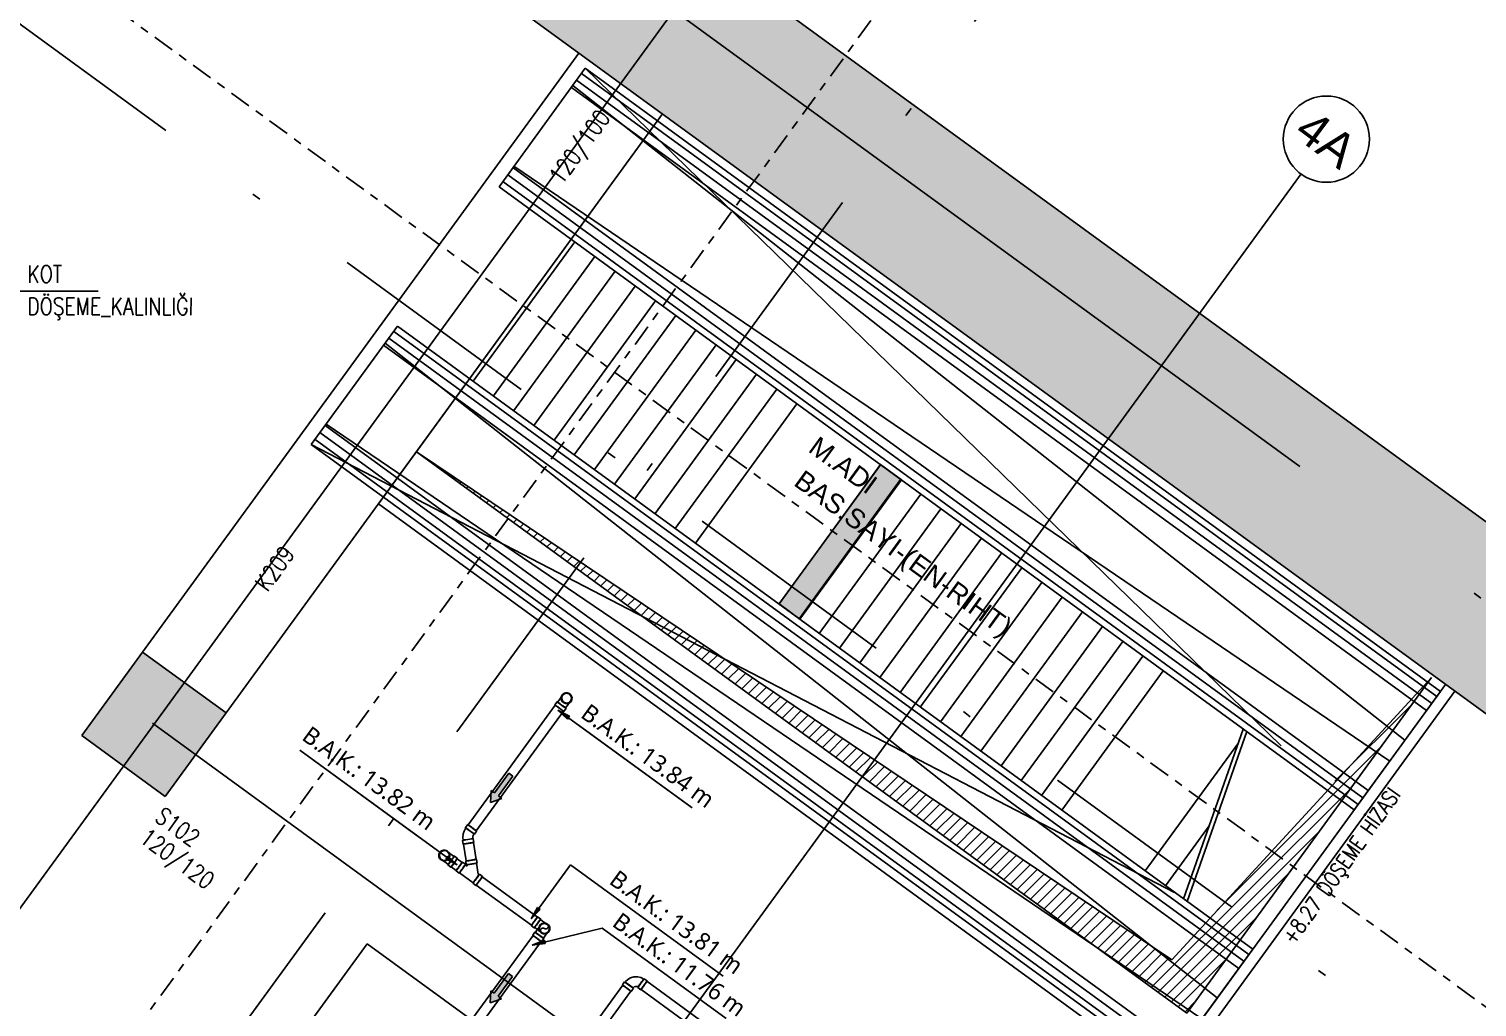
# Model space of a CAD drawing. Header units: millimetres. Extents: x 400382 to 401267, y 4543945 to 4544126.
# Drawn here: x 400719.53 to 400736.33, y 4544052.73 to 4544064.08 of the extents above; entities that cross this region are included whole.
import ezdxf
from ezdxf.enums import TextEntityAlignment as Align

# ---------------------------------------------------------------- set-up
doc = ezdxf.new("R2010")
doc.units = ezdxf.units.MM
for name, pattern in [('AKS', [3, 2.5, -0.25, 0, -0.25]), ('CENTER', [2, 1.25, -0.25, 0.25, -0.25]), ('CIZGI', [0.4, 0.25, -0.15]), ('DASHDOT2', [0.5, 0.25, -0.125, 0, -0.125]), ('HIDDEN', [0.375, 0.25, -0.125])]:
    doc.linetypes.add(name, pattern=pattern)
for name, color, linetype in [('aks prota', 2, 'AKS'), ('boşluk prota', 2, 'Continuous'), ('boşluk taraması prota', 252, 'Continuous'), ('caks prota', 4, 'Continuous'), ('kiriş boyutu prota', 6, 'Continuous'), ('kiriş prota', 6, 'Continuous'), ('kolon prota', 1, 'Continuous'), ('kolon tarama prota', 252, 'Continuous'), ('lkolon prota', 4, 'Continuous'), ('merdiven prota', 2, 'Continuous'), ('perde prota', 1, 'Continuous'), ('PRT-AL-TUNEL_EKSENI', 14, 'DASHDOT2'), ('skesit prota', 7, 'Continuous'), ('st-s_level (kot)', 6, 'Continuous'), ('st-s_levelmark (kot işareti)', 4, 'Continuous'), ('st_s_not çizgisi', 4, 'CIZGI'), ('st_s_ölçü', 4, 'Continuous'), ('taks prota', 7, 'Continuous'), ('tkolon prota', 6, 'Continuous')]:
    doc.layers.add(name, color=color, linetype=linetype)
doc.styles.add('OLCU', font='romanstw.shx')
doc.styles.add('PRT-MI-a_Arial', font='Arial.ttf', dxfattribs={"height": 30})
doc.styles.add('Segoe UI Light_1', font='', dxfattribs={"height": 200})
doc.styles.add('TAKS', font='Arial Unicode.ttf')
doc.styles.add('TKIRIS', font='romanstw.shx')
doc.styles.add('tkolon', font='romanstw.shx')
doc.styles.get('Segoe UI Light_1').set_extended_font_data('Segoe UI Light')

msp = doc.modelspace()

# ---------------------------------------------------------------- hatches: boundary and pattern name
at = {"layer": 'kolon tarama prota'}
h = msp.add_hatch(color=256, dxfattribs=at)
h.dxf.hatch_style = 1
h.paths.add_polyline_path([(400803.72632, 4544009.33707), (400715.93468, 4544073.28909), (400690.79298, 4544038.77523), (400692.00541, 4544037.89203), (400705.8401, 4544027.81608), (400705.82967, 4544017.50939), (400720.00495, 4544017.49169), (400733.14296, 4544007.9252), (400805.78903, 4544007.83448)])
h.paths.add_polyline_path([(400733.45489, 4544009.92483), (400720.72959, 4544019.1908), (400707.52936, 4544019.20728), (400707.54135, 4544028.80376), (400693.46935, 4544039.05249), (400716.49142, 4544070.65657), (400799.97638, 4544009.84175)], flags=16)
h.paths.add_polyline_path([(400750.0006, 4544017.95423), (400750.00216, 4544019.20424), (400747.90215, 4544019.20686), (400747.90058, 4544017.95685), (400746.43136, 4544017.95869), (400746.4411, 4544025.75874), (400750.64986, 4544025.75349), (400750.6483, 4544024.50348), (400752.74831, 4544024.50085), (400752.74935, 4544025.75086), (400762.30539, 4544025.73893), (400762.30436, 4544024.48873), (400764.03966, 4544024.48656), (400764.03148, 4544017.93671), (400761.73966, 4544017.93957), (400761.74122, 4544019.18958), (400759.64121, 4544019.1922), (400759.63964, 4544017.94219)], flags=0)
h.paths.add_polyline_path([(400750.30098, 4544018.25386), (400750.30254, 4544019.50387), (400747.60252, 4544019.50724), (400747.60096, 4544018.25723), (400746.73174, 4544018.25832), (400746.74073, 4544025.45836), (400750.34948, 4544025.45386), (400750.34792, 4544024.20385), (400753.04794, 4544024.20048), (400753.0495, 4544025.45049), (400762.00554, 4544025.4393), (400762.00398, 4544024.1891), (400763.73928, 4544024.18693), (400763.73185, 4544018.23709), (400762.04004, 4544018.2392), (400762.0416, 4544019.48921), (400759.34158, 4544019.49258), (400759.34002, 4544018.24257)], flags=0)
h.paths.add_polyline_path([(400728.48066, 4544057.22162), (400728.23818, 4544057.39825), (400729.41578, 4544059.01483), (400729.65826, 4544058.83819)], flags=0)
h = msp.add_hatch(color=256, dxfattribs=at)
h.dxf.hatch_style = 1
h.paths.add_polyline_path([(400729.65018, 4544058.84408), (400729.40769, 4544059.02072), (400728.23009, 4544057.40414), (400728.47258, 4544057.2275)])
h = msp.add_hatch(color=256, dxfattribs=at)
h.dxf.hatch_style = 1
h.paths.add_polyline_path([(400720.8443, 4544056.84577), (400721.81425, 4544056.13921), (400721.10769, 4544055.16927), (400720.13774, 4544055.87583)])
for points in [[(400725.66469, 4544056.17314), (400725.77431, 4544056.06886), (400725.79756, 4544056.10078)], [(400724.88257, 4544055.09945), (400724.88842, 4544055.23999), (400724.92724, 4544055.21172), (400725.09384, 4544055.44043), (400725.14234, 4544055.4051), (400724.97573, 4544055.17639), (400725.01456, 4544055.14811)], [(400724.49561, 4544054.37488), (400724.38599, 4544054.47916), (400724.36274, 4544054.44724)], [(400725.35443, 4544053.74927), (400725.45871, 4544053.85888), (400725.42679, 4544053.88214)], [(400725.36666, 4544053.446), (400725.51707, 4544053.46232), (400725.50772, 4544053.50069)], [(400724.87793, 4544052.77508), (400724.88378, 4544052.91563), (400724.9226, 4544052.88735), (400725.08921, 4544053.11606), (400725.1377, 4544053.08073), (400724.9711, 4544052.85202), (400725.00992, 4544052.82374)]]:
    msp.add_hatch(color=256, dxfattribs=at).paths.add_polyline_path(points, flags=0)

# ---------------------------------------------------------------- linework, layer by layer
at = {"color": 253}
for p, q in [((400725.98175, 4544063.61959), (400724.9808, 4544062.2455)), ((400723.80215, 4544060.62749), (400722.80119, 4544059.2534))]:
    msp.add_line(p, q, dxfattribs=at)
for points in [[(400735.90699, 4544056.38953), (400734.90603, 4544055.01544)], [(400733.72739, 4544053.39743), (400732.72643, 4544052.02334)]]:
    msp.add_lwpolyline(points, dxfattribs=at)
at = {"layer": 'aks prota', "ltscale": 10}
for p, q in [((400807.26333, 4544005.83262), (400712.74796, 4544074.68256)), ((400701.13345, 4544028.7682), (400728.63039, 4544066.51527)), ((400789.82487, 4544005.8544), (400706.71276, 4544066.39761)), ((400706.79147, 4544024.64661), (400734.28841, 4544062.39367))]:
    msp.add_line(p, q, dxfattribs=at)
at = {"layer": 'boşluk prota', "ltscale": 0.05}
for p, q in [((400732.96419, 4544052.65652), (400724.02225, 4544059.1703)), ((400724.02225, 4544059.1703), (400732.79021, 4544053.27618)), ((400732.79021, 4544053.27618), (400735.8014, 4544056.55137)), ((400735.8014, 4544056.55137), (400732.96419, 4544052.65652))]:
    msp.add_line(p, q, dxfattribs=at)
at = {"layer": 'boşluk taraması prota', "linetype": 'Continuous', "ltscale": 2}
for p, q in [((400724.05619, 4544059.14557), (400724.05734, 4544059.14671)), ((400724.13414, 4544059.08879), (400724.13791, 4544059.09254)), ((400724.21209, 4544059.032), (400724.21848, 4544059.03838)), ((400724.29004, 4544058.97522), (400724.29906, 4544058.98421)), ((400724.36799, 4544058.91844), (400724.37963, 4544058.93005)), ((400724.44594, 4544058.86166), (400724.46021, 4544058.87589)), ((400724.52389, 4544058.80487), (400724.54078, 4544058.82172)), ((400724.60184, 4544058.74809), (400724.62135, 4544058.76756)), ((400724.67979, 4544058.69131), (400724.70193, 4544058.71339)), ((400724.75774, 4544058.63453), (400724.7825, 4544058.65923)), ((400724.83569, 4544058.57775), (400724.86307, 4544058.60506)), ((400724.91363, 4544058.52096), (400724.94365, 4544058.5509)), ((400724.99158, 4544058.46418), (400725.02422, 4544058.49674)), ((400725.06953, 4544058.4074), (400725.10479, 4544058.44257)), ((400725.14748, 4544058.35062), (400725.18537, 4544058.38841)), ((400725.22543, 4544058.29383), (400725.26594, 4544058.33424)), ((400725.30338, 4544058.23705), (400725.34652, 4544058.28008)), ((400725.38133, 4544058.18027), (400725.42709, 4544058.22591)), ((400725.45928, 4544058.12349), (400725.50766, 4544058.17175)), ((400725.53723, 4544058.0667), (400725.58824, 4544058.11759)), ((400725.61518, 4544058.00992), (400725.66881, 4544058.06342)), ((400725.69313, 4544057.95314), (400725.74938, 4544058.00926)), ((400725.77108, 4544057.89636), (400725.82996, 4544057.95509)), ((400725.84902, 4544057.83958), (400725.91053, 4544057.90093)), ((400725.92697, 4544057.78279), (400725.9911, 4544057.84676)), ((400726.00492, 4544057.72601), (400726.07168, 4544057.7926)), ((400726.08287, 4544057.66923), (400726.15225, 4544057.73844)), ((400726.16082, 4544057.61245), (400726.23282, 4544057.68427)), ((400726.23877, 4544057.55566), (400726.3134, 4544057.63011)), ((400726.31672, 4544057.49888), (400726.39397, 4544057.57594)), ((400726.39467, 4544057.4421), (400726.47455, 4544057.52178)), ((400726.47262, 4544057.38532), (400726.55512, 4544057.46761)), ((400726.55057, 4544057.32854), (400726.63569, 4544057.41345)), ((400726.62852, 4544057.27175), (400726.71627, 4544057.35929)), ((400726.70647, 4544057.21497), (400726.79684, 4544057.30512)), ((400726.78441, 4544057.15819), (400726.87741, 4544057.25096)), ((400726.86236, 4544057.10141), (400726.95799, 4544057.19679)), ((400726.94031, 4544057.04462), (400727.03856, 4544057.14263)), ((400727.01826, 4544056.98784), (400727.11913, 4544057.08846)), ((400727.09621, 4544056.93106), (400727.19971, 4544057.0343)), ((400727.17416, 4544056.87428), (400727.28028, 4544056.98014)), ((400727.25211, 4544056.8175), (400727.36086, 4544056.92597)), ((400727.33006, 4544056.76071), (400727.44143, 4544056.87181)), ((400727.40801, 4544056.70393), (400727.522, 4544056.81764)), ((400727.48596, 4544056.64715), (400727.60258, 4544056.76348)), ((400727.56391, 4544056.59037), (400727.68315, 4544056.70931)), ((400727.64185, 4544056.53358), (400727.76372, 4544056.65515)), ((400727.7198, 4544056.4768), (400727.8443, 4544056.60099)), ((400727.79775, 4544056.42002), (400727.92487, 4544056.54682)), ((400727.8757, 4544056.36324), (400728.00544, 4544056.49266)), ((400727.95365, 4544056.30646), (400728.08602, 4544056.43849)), ((400728.0316, 4544056.24967), (400728.16659, 4544056.38433)), ((400728.10955, 4544056.19289), (400728.24717, 4544056.33016)), ((400728.1875, 4544056.13611), (400728.32774, 4544056.276)), ((400728.26545, 4544056.07933), (400728.40831, 4544056.22184)), ((400734.68023, 4544055.34765), (400735.57397, 4544056.23916)), ((400728.3434, 4544056.02254), (400728.48889, 4544056.16767)), ((400728.42135, 4544055.96576), (400728.56946, 4544056.11351)), ((400728.4993, 4544055.90898), (400728.65003, 4544056.05934)), ((400728.57724, 4544055.8522), (400728.73061, 4544056.00518)), ((400728.65519, 4544055.79542), (400728.81118, 4544055.95101)), ((400728.73314, 4544055.73863), (400728.89175, 4544055.89685)), ((400728.81109, 4544055.68185), (400728.97233, 4544055.84268)), ((400728.88904, 4544055.62507), (400729.0529, 4544055.78852)), ((400728.96699, 4544055.56829), (400729.13348, 4544055.73436)), ((400733.31434, 4544053.85063), (400735.21547, 4544055.74701)), ((400729.04494, 4544055.5115), (400729.21405, 4544055.68019)), ((400729.12289, 4544055.45472), (400729.29462, 4544055.62603)), ((400729.20084, 4544055.39794), (400729.3752, 4544055.57186)), ((400729.27879, 4544055.34116), (400729.45577, 4544055.5177)), ((400729.35674, 4544055.28438), (400729.53634, 4544055.46353)), ((400729.43469, 4544055.22759), (400729.61692, 4544055.40937)), ((400729.51263, 4544055.17081), (400729.69749, 4544055.35521)), ((400729.59058, 4544055.11403), (400729.77806, 4544055.30104)), ((400729.66853, 4544055.05725), (400729.85864, 4544055.24688)), ((400729.74648, 4544055.00046), (400729.93921, 4544055.19271)), ((400732.55265, 4544052.9563), (400734.85696, 4544055.25486)), ((400729.82443, 4544054.94368), (400730.01979, 4544055.13855)), ((400729.90238, 4544054.8869), (400730.10036, 4544055.08438)), ((400729.98033, 4544054.83012), (400730.18093, 4544055.03022)), ((400730.05828, 4544054.77333), (400730.26151, 4544054.97606)), ((400730.13623, 4544054.71655), (400730.34208, 4544054.92189)), ((400730.21418, 4544054.65977), (400730.42265, 4544054.86773)), ((400730.29213, 4544054.60299), (400730.50323, 4544054.81356)), ((400730.37008, 4544054.54621), (400730.5838, 4544054.7594)), ((400730.44802, 4544054.48942), (400730.66437, 4544054.70523)), ((400732.6306, 4544052.89952), (400734.49845, 4544054.76271)), ((400730.52597, 4544054.43264), (400730.74495, 4544054.65107)), ((400730.60392, 4544054.37586), (400730.82552, 4544054.59691)), ((400730.68187, 4544054.31908), (400730.9061, 4544054.54274)), ((400730.75982, 4544054.26229), (400730.98667, 4544054.48858)), ((400730.83777, 4544054.20551), (400731.06724, 4544054.43441)), ((400730.91572, 4544054.14873), (400731.14782, 4544054.38025)), ((400730.99367, 4544054.09195), (400731.22839, 4544054.32608)), ((400731.07162, 4544054.03517), (400731.30896, 4544054.27192)), ((400731.14957, 4544053.97838), (400731.38954, 4544054.21776)), ((400732.70855, 4544052.84274), (400734.13994, 4544054.27056)), ((400731.22752, 4544053.9216), (400731.47011, 4544054.16359)), ((400731.30547, 4544053.86482), (400731.55068, 4544054.10943)), ((400731.38341, 4544053.80804), (400731.63126, 4544054.05526)), ((400731.46136, 4544053.75125), (400731.71183, 4544054.0011)), ((400731.53931, 4544053.69447), (400731.79241, 4544053.94693)), ((400731.61726, 4544053.63769), (400731.87298, 4544053.89277)), ((400731.69521, 4544053.58091), (400731.95355, 4544053.83861)), ((400731.77316, 4544053.52413), (400732.03413, 4544053.78444)), ((400731.85111, 4544053.46734), (400732.1147, 4544053.73028)), ((400731.92906, 4544053.41056), (400732.19527, 4544053.67611)), ((400732.7865, 4544052.78596), (400733.78143, 4544053.77841)), ((400732.00701, 4544053.35378), (400732.27585, 4544053.62195)), ((400732.08496, 4544053.297), (400732.35642, 4544053.56778)), ((400732.16291, 4544053.24021), (400732.43699, 4544053.51362)), ((400732.24085, 4544053.18343), (400732.51757, 4544053.45946)), ((400732.3188, 4544053.12665), (400732.59814, 4544053.40529)), ((400732.39675, 4544053.06987), (400732.67872, 4544053.35113)), ((400732.4747, 4544053.01309), (400732.75929, 4544053.29696)), ((400732.86445, 4544052.72917), (400733.42292, 4544053.28625)), ((400732.9424, 4544052.67239), (400733.06441, 4544052.7941))]:
    msp.add_line(p, q, dxfattribs=at)
at = {"layer": 'caks prota', "ltscale": 0.05}
msp.add_circle((400734.58281, 4544062.79782), 0.5, dxfattribs=at)
at = {"layer": 'kiriş prota'}
for p, q in [((400720.8443, 4544056.84577), (400725.90798, 4544063.79706)), ((400721.81425, 4544056.13921), (400726.87792, 4544063.0905)), ((400726.87792, 4544063.0905), (400723.58064, 4544058.56408)), ((400723.58064, 4544058.56408), (400732.66859, 4544051.94395)), ((400732.66859, 4544051.94395), (400735.96587, 4544056.47036)), ((400732.77685, 4544051.86508), (400736.07413, 4544056.3915)), ((400721.86193, 4544051.27932), (400723.45172, 4544053.46176)), ((400723.45172, 4544053.46176), (400726.0989, 4544051.53342))]:
    msp.add_line(p, q, dxfattribs=at)
at = {"layer": 'kolon prota', "color": 1}
for p, q in [((400720.13774, 4544055.87583), (400720.8443, 4544056.84577)), ((400720.8443, 4544056.84577), (400721.81425, 4544056.13921)), ((400721.81425, 4544056.13921), (400721.10769, 4544055.16927)), ((400721.10769, 4544055.16927), (400720.13774, 4544055.87583))]:
    msp.add_line(p, q, dxfattribs=at)
at = {"layer": 'kolon tarama prota'}
for p, q in [((400725.63291, 4544056.22971), (400724.62153, 4544054.8413)), ((400725.65524, 4544056.26844), (400725.62906, 4544056.23251)), ((400725.73213, 4544056.15744), (400725.7583, 4544056.19336)), ((400724.71691, 4544054.77182), (400725.72829, 4544056.16023)), ((400725.66469, 4544056.17314), (400725.77431, 4544056.06886)), ((400725.79756, 4544056.10078), (400725.66469, 4544056.17314)), ((400725.66469, 4544056.17314), (400727.22365, 4544055.03752)), ((400725.77431, 4544056.06886), (400725.79756, 4544056.10078)), ((400727.22365, 4544055.03752), (400725.89844, 4544056.00287)), ((400722.66865, 4544055.70573), (400724.05688, 4544054.69447)), ((400724.49561, 4544054.37488), (400722.66865, 4544055.70573)), ((400725.09384, 4544055.44043), (400724.92724, 4544055.21172)), ((400724.92724, 4544055.21172), (400725.09384, 4544055.44043)), ((400724.97573, 4544055.17639), (400725.14234, 4544055.4051)), ((400724.97573, 4544055.17639), (400725.14234, 4544055.4051)), ((400725.14234, 4544055.4051), (400725.09384, 4544055.44043)), ((400725.14234, 4544055.4051), (400725.09384, 4544055.44043)), ((400724.88842, 4544055.23999), (400724.88257, 4544055.09945)), ((400724.88842, 4544055.23999), (400724.88257, 4544055.09945)), ((400724.92724, 4544055.21172), (400724.88842, 4544055.23999)), ((400724.92724, 4544055.21172), (400724.88842, 4544055.23999)), ((400724.88257, 4544055.09945), (400725.01456, 4544055.14811)), ((400725.01456, 4544055.14811), (400724.88257, 4544055.09945)), ((400725.01456, 4544055.14811), (400724.97573, 4544055.17639)), ((400724.97573, 4544055.17639), (400725.01456, 4544055.14811)), ((400724.61769, 4544054.8441), (400724.59152, 4544054.80817)), ((400724.68883, 4544054.6368), (400724.68194, 4544054.68071)), ((400724.69458, 4544054.73309), (400724.72075, 4544054.76902)), ((400724.38273, 4544054.53598), (400724.38273, 4544054.53598)), ((400724.55597, 4544054.66092), (400724.56287, 4544054.61701)), ((400724.56757, 4544054.61775), (400724.59843, 4544054.42131)), ((400724.715, 4544054.43962), (400724.68414, 4544054.63606)), ((400724.30768, 4544054.4329), (400724.30768, 4544054.4329)), ((400724.38599, 4544054.47916), (400724.36274, 4544054.44724)), ((400724.36274, 4544054.44724), (400724.49561, 4544054.37488)), ((400724.49561, 4544054.37488), (400724.38599, 4544054.47916)), ((400724.38722, 4544054.37496), (400724.42315, 4544054.34879)), ((400724.42594, 4544054.35263), (400724.48454, 4544054.30995)), ((400724.49822, 4544054.45185), (400724.4623, 4544054.47802)), ((400724.55402, 4544054.40532), (400724.49542, 4544054.44801)), ((400724.59275, 4544054.38299), (400724.55682, 4544054.40917)), ((400724.60955, 4544054.36259), (400724.58886, 4544054.37766)), ((400724.59373, 4544054.42057), (400724.60063, 4544054.37666)), ((400724.60715, 4544054.37769), (400724.60953, 4544054.36258)), ((400724.72659, 4544054.39645), (400724.7197, 4544054.44036)), ((400724.74017, 4544054.26743), (400724.72007, 4544054.39542)), ((400725.35443, 4544053.74927), (400725.81169, 4544054.37697)), ((400725.81169, 4544054.37697), (400727.58354, 4544053.08626)), ((400724.48174, 4544054.3061), (400724.51767, 4544054.27993)), ((400724.52156, 4544054.28527), (400724.6812, 4544054.16898)), ((400724.73468, 4544054.24292), (400724.73503, 4544054.24235)), ((400724.7485, 4544054.26137), (400724.74017, 4544054.26743)), ((400724.74384, 4544054.24405), (400724.74243, 4544054.25304)), ((400724.78831, 4544054.24054), (400724.75238, 4544054.26671)), ((400725.42601, 4544053.77012), (400724.78551, 4544054.23669)), ((400724.67731, 4544054.16364), (400724.71323, 4544054.13747)), ((400724.71603, 4544054.14132), (400725.35654, 4544053.67474)), ((400725.42679, 4544053.88214), (400725.35443, 4544053.74927)), ((400725.35443, 4544053.74927), (400725.45871, 4544053.85888)), ((400725.45871, 4544053.85888), (400725.42679, 4544053.88214)), ((400725.35374, 4544053.6709), (400725.38966, 4544053.64473)), ((400725.46474, 4544053.74779), (400725.42881, 4544053.77396)), ((400725.37494, 4544053.55757), (400724.35051, 4544052.15125)), ((400725.36666, 4544053.446), (400726.17776, 4544053.64363)), ((400725.50772, 4544053.50069), (400725.36666, 4544053.446)), ((400725.39727, 4544053.59629), (400725.3711, 4544053.56037)), ((400725.47416, 4544053.48529), (400725.50033, 4544053.52122)), ((400725.51707, 4544053.46232), (400725.50772, 4544053.50069)), ((400726.17776, 4544053.64363), (400727.61662, 4544052.59548)), ((400724.44589, 4544052.08177), (400725.47032, 4544053.48809)), ((400725.36666, 4544053.446), (400725.51707, 4544053.46232)), ((400725.08921, 4544053.11606), (400724.9226, 4544052.88735)), ((400724.9226, 4544052.88735), (400725.08921, 4544053.11606)), ((400724.9711, 4544052.85202), (400725.1377, 4544053.08073)), ((400724.9711, 4544052.85202), (400725.1377, 4544053.08073)), ((400725.1377, 4544053.08073), (400725.08921, 4544053.11606)), ((400725.1377, 4544053.08073), (400725.08921, 4544053.11606)), ((400726.43818, 4544053.01977), (400726.41201, 4544052.98384)), ((400726.70067, 4544053.02919), (400726.66475, 4544053.05536)), ((400728.32366, 4544051.84104), (400726.69788, 4544053.02535)), ((400724.88378, 4544052.91563), (400724.87793, 4544052.77508)), ((400724.88378, 4544052.91563), (400724.87793, 4544052.77508)), ((400724.9226, 4544052.88735), (400724.88378, 4544052.91563)), ((400724.9226, 4544052.88735), (400724.88378, 4544052.91563)), ((400725.00992, 4544052.82374), (400724.9711, 4544052.85202)), ((400724.9711, 4544052.85202), (400725.00992, 4544052.82374)), ((400726.41585, 4544052.98104), (400726.14863, 4544052.61421)), ((400726.24401, 4544052.54473), (400726.51123, 4544052.91156)), ((400726.51507, 4544052.90877), (400726.54124, 4544052.94469)), ((400726.58967, 4544052.9523), (400726.6256, 4544052.92613)), ((400726.6284, 4544052.92997), (400728.25419, 4544051.74566)), ((400724.87793, 4544052.77508), (400725.00992, 4544052.82374)), ((400725.00992, 4544052.82374), (400724.87793, 4544052.77508))]:
    msp.add_line(p, q, dxfattribs=at)
at = {"layer": 'kolon tarama prota', "flags": 128}
for points in [[(400725.71852, 4544056.3441), (400725.73568, 4544056.35968), (400725.75761, 4544056.36716), (400725.7807, 4544056.36532), (400725.79837, 4544056.35665)], [(400725.66057, 4544056.26455), (400725.67837, 4544056.28899), (400725.69443, 4544056.31103), (400725.70721, 4544056.32857), (400725.7155, 4544056.33996), (400725.71852, 4544056.34409), (400725.71852, 4544056.3441)], [(400725.73107, 4544056.26426), (400725.71549, 4544056.28141), (400725.70801, 4544056.30334), (400725.70985, 4544056.32644), (400725.71852, 4544056.3441)], [(400725.81091, 4544056.2768), (400725.79375, 4544056.26123), (400725.77183, 4544056.25375), (400725.74873, 4544056.25558), (400725.73107, 4544056.26426)], [(400725.81091, 4544056.2768), (400725.80813, 4544056.27298), (400725.80005, 4544056.26189), (400725.78744, 4544056.24458), (400725.77149, 4544056.22269), (400725.75373, 4544056.19831), (400725.75296, 4544056.19725)], [(400725.79837, 4544056.35665), (400725.81394, 4544056.33949), (400725.82142, 4544056.31756), (400725.81959, 4544056.29447), (400725.81091, 4544056.2768)], [(400724.56551, 4544054.73649), (400724.5602, 4544054.69422), (400724.5625, 4544054.66194)], [(400724.59686, 4544054.80428), (400724.57576, 4544054.76727), (400724.56551, 4544054.73649)], [(400724.67541, 4544054.67968), (400724.67595, 4544054.70662), (400724.67663, 4544054.70969)], [(400724.67663, 4544054.70969), (400724.68743, 4544054.73438), (400724.68924, 4544054.73698)], [(400724.37885, 4544054.53063), (400724.38267, 4544054.52785), (400724.39377, 4544054.51977), (400724.41108, 4544054.50716), (400724.43297, 4544054.49121), (400724.45735, 4544054.47345), (400724.45841, 4544054.47268)], [(400724.39111, 4544054.3803), (400724.36667, 4544054.3981), (400724.34463, 4544054.41415), (400724.32708, 4544054.42693), (400724.3157, 4544054.43523), (400724.31156, 4544054.43824), (400724.31155, 4544054.43825)], [(400725.40261, 4544053.59241), (400725.42041, 4544053.61684), (400725.43647, 4544053.63888), (400725.44925, 4544053.65643), (400725.45754, 4544053.66781), (400725.46055, 4544053.67195), (400725.46056, 4544053.67196)], [(400725.4731, 4544053.59211), (400725.45753, 4544053.60927), (400725.45005, 4544053.6312), (400725.45188, 4544053.6543), (400725.46056, 4544053.67196)], [(400725.46056, 4544053.67196), (400725.47771, 4544053.68753), (400725.49964, 4544053.69501), (400725.52274, 4544053.69318), (400725.5404, 4544053.6845)], [(400725.5404, 4544053.6845), (400725.53658, 4544053.68728), (400725.52549, 4544053.69536), (400725.50818, 4544053.70798), (400725.48629, 4544053.72392), (400725.46191, 4544053.74168), (400725.46085, 4544053.74245)], [(400725.5404, 4544053.6845), (400725.55598, 4544053.66735), (400725.56346, 4544053.64542), (400725.56162, 4544053.62232), (400725.55295, 4544053.60466)], [(400725.39355, 4544053.65006), (400725.41799, 4544053.63226), (400725.44003, 4544053.61621), (400725.45757, 4544053.60343), (400725.46896, 4544053.59514), (400725.4731, 4544053.59212), (400725.4731, 4544053.59211)], [(400725.55295, 4544053.60466), (400725.53579, 4544053.58908), (400725.51386, 4544053.5816), (400725.49077, 4544053.58344), (400725.4731, 4544053.59211)], [(400725.55295, 4544053.60466), (400725.55016, 4544053.60084), (400725.54208, 4544053.58975), (400725.52947, 4544053.57243), (400725.51353, 4544053.55054), (400725.49577, 4544053.52616), (400725.495, 4544053.52511)], [(400726.54511, 4544053.07797), (400726.50821, 4544053.06737), (400726.47502, 4544053.04806), (400726.44758, 4544053.02121), (400726.44351, 4544053.01588)], [(400726.66086, 4544053.05003), (400726.62727, 4544053.06863), (400726.59015, 4544053.07844), (400726.55176, 4544053.07887), (400726.54511, 4544053.07797)], [(400726.5359, 4544052.94858), (400726.5509, 4544052.96125), (400726.56285, 4544052.96505)], [(400726.56285, 4544052.96505), (400726.58242, 4544052.9634), (400726.59356, 4544052.95764)]]:
    msp.add_lwpolyline(points, dxfattribs=at)
at = {"layer": 'kolon tarama prota'}
for centre, radius, start, end in [((400725.76472, 4544056.31045), 0.06375, 53.928924, 233.928924), ((400725.76472, 4544056.31045), 0.06375, 53.928924, 233.928924), ((400725.76472, 4544056.31045), 0.05715, 53.928924, 233.928924), ((400725.76472, 4544056.31045), 0.06375, 233.928924, 53.928924), ((400725.76472, 4544056.31045), 0.06375, 233.928924, 53.928924), ((400725.76472, 4544056.31045), 0.05715, 233.928924, 53.928924), ((400724.3452, 4544054.48444), 0.06375, 143.928434, 323.928434), ((400724.3452, 4544054.48444), 0.06375, 143.928434, 323.928434), ((400724.3452, 4544054.48444), 0.05715, 143.928434, 323.928434), ((400724.3452, 4544054.48444), 0.06375, 323.928434, 143.928434), ((400724.3452, 4544054.48444), 0.06375, 323.928434, 143.928434), ((400724.3452, 4544054.48444), 0.05715, 323.928434, 143.928434), ((400725.50675, 4544053.63831), 0.06375, 53.928446, 233.928446), ((400725.50675, 4544053.63831), 0.06375, 53.928446, 233.928446), ((400725.50675, 4544053.63831), 0.06375, 143.928434, 323.928434), ((400725.50675, 4544053.63831), 0.06375, 143.928434, 323.928434), ((400725.50675, 4544053.63831), 0.059, 143.928434, 323.928434), ((400725.50675, 4544053.63831), 0.05715, 53.928446, 233.928446), ((400725.50675, 4544053.63831), 0.05715, 143.928434, 323.928434), ((400725.50675, 4544053.63831), 0.06375, 323.928434, 143.928434), ((400725.50675, 4544053.63831), 0.06375, 323.928434, 143.928434), ((400725.50675, 4544053.63831), 0.059, 323.928434, 143.928434), ((400725.50675, 4544053.63831), 0.05715, 323.928434, 143.928434), ((400725.50675, 4544053.63831), 0.06375, 233.928446, 53.928446), ((400725.50675, 4544053.63831), 0.06375, 233.928446, 53.928446), ((400725.50675, 4544053.63831), 0.05715, 233.928446, 53.928446), ((400725.52412, 4544053.66215), 0.0295, 233.928446, 53.928446), ((400725.48938, 4544053.61446), 0.0295, 53.928446, 233.928446)]:
    msp.add_arc(centre, radius, start, end, dxfattribs=at)
for centre, major_axis, ratio, start_param, end_param in [((400725.6806, 4544056.19497), (-0.05153, 0.03754), 0.0099995, 4.71238898, 7.85398163), ((400725.6806, 4544056.19497), (0.04769, -0.03474), 0.0099995, 3.14159265, 4.71238898), ((400725.6806, 4544056.19497), (0.04769, -0.03474), 0.0099995, 1.57079633, 3.14159265), ((400725.70677, 4544056.2309), (-0.05153, 0.03754), 0.0099995, 4.71238898, 7.85398163), ((400725.70677, 4544056.2309), (-0.04619, 0.03365), 0.0099995, 4.71238898, 7.85398163), ((400725.6806, 4544056.19497), (-0.05153, 0.03754), 0.0099995, 1.57079633, 4.71238898), ((400725.6806, 4544056.19497), (0.04769, -0.03474), 0.0099995, 4.71238898, 6.28318531), ((400725.6806, 4544056.19497), (0.04769, -0.03474), 0.0099995, 0, 1.57079633), ((400725.70677, 4544056.2309), (-0.05153, 0.03754), 0.0099995, 1.57079633, 4.71238898), ((400725.70677, 4544056.2309), (-0.04619, 0.03365), 0.0099995, 1.57079633, 4.71238898), ((400724.61895, 4544054.67081), (0.06298, 0.00989), 0.01000127, 3.13745257, 6.27904522), ((400724.61895, 4544054.67081), (0.06298, 0.00989), 0.01000127, 6.27904522, 9.42063787), ((400724.61895, 4544054.67081), (0.05646, 0.00887), 0.01000127, 3.13745257, 6.27904522), ((400724.61895, 4544054.67081), (0.05646, 0.00887), 0.01000127, 6.27904522, 9.42063787), ((400724.64305, 4544054.77063), (0.05153, -0.03754), 0.0099995, 3.14573701, 6.28732966), ((400724.64305, 4544054.77063), (0.05153, -0.03754), 0.0099995, 0.00414435, 3.14573701), ((400724.64305, 4544054.77063), (0.04619, -0.03365), 0.0099995, 3.14573701, 6.28732966), ((400724.64305, 4544054.77063), (0.04619, -0.03365), 0.0099995, 0.00414435, 3.14573701), ((400724.66922, 4544054.80656), (0.05153, -0.03754), 0.0099995, 3.14573701, 6.28732966), ((400724.66922, 4544054.80656), (0.05153, -0.03754), 0.0099995, 0.00414435, 3.14573701), ((400724.66922, 4544054.80656), (0.04769, -0.03474), 0.0099995, 3.14159265, 4.71238898), ((400724.66922, 4544054.80656), (0.04769, -0.03474), 0.0099995, 1.57079633, 3.14159265), ((400724.66922, 4544054.80656), (0.04769, -0.03474), 0.0099995, 4.71238898, 6.28318531), ((400724.66922, 4544054.80656), (0.04769, -0.03474), 0.0099995, 0, 1.57079633), ((400724.62585, 4544054.6269), (0.06298, 0.00989), 0.01000127, 3.13745257, 6.27904522), ((400724.62585, 4544054.6269), (0.06298, 0.00989), 0.01000127, 6.27904522, 9.42063787), ((400724.62585, 4544054.6269), (0.05829, 0.00916), 0.00997862, 1.57079633, 3.14159265), ((400724.62585, 4544054.6269), (0.05829, 0.00916), 0.00997862, 3.14159265, 4.71238898), ((400724.62585, 4544054.6269), (0.05829, 0.00916), 0.00997862, 0, 1.57079633), ((400724.62585, 4544054.6269), (0.05829, 0.00916), 0.00997862, 4.71238898, 6.28318531), ((400724.42476, 4544054.42649), (0.03754, 0.05153), 0.0099995, 1.57079633, 4.71238898), ((400724.42476, 4544054.42649), (0.03365, 0.04619), 0.0099995, 1.57079633, 4.71238898), ((400724.46068, 4544054.40032), (0.03754, 0.05153), 0.0099995, 1.57079633, 4.71238898), ((400724.42476, 4544054.42649), (0.03754, 0.05153), 0.0099995, 4.71238898, 7.85398163), ((400724.42476, 4544054.42649), (0.03365, 0.04619), 0.0099995, 4.71238898, 7.85398163), ((400724.46068, 4544054.40032), (0.03474, 0.04769), 0.0099995, 1.57079633, 3.14159265), ((400724.46068, 4544054.40032), (0.03474, 0.04769), 0.0099995, 3.14159265, 4.71238898), ((400724.46068, 4544054.40032), (0.03754, 0.05153), 0.0099995, 4.71238898, 7.85398163), ((400724.46068, 4544054.40032), (0.03474, 0.04769), 0.0099995, 0, 1.57079633), ((400724.46068, 4544054.40032), (0.03474, 0.04769), 0.0099995, 4.71238898, 6.28318531), ((400724.51928, 4544054.35763), (0.03754, 0.05153), 0.0099995, 6.27904104, 9.4206337), ((400724.51928, 4544054.35763), (0.03754, 0.05153), 0.0099995, 3.13744839, 6.27904104), ((400724.51928, 4544054.35763), (0.03474, 0.04769), 0.0099995, 1.57079633, 3.14159265), ((400724.51928, 4544054.35763), (0.03474, 0.04769), 0.0099995, 3.14159265, 4.71238898), ((400724.55521, 4544054.33146), (0.03754, 0.05153), 0.0099995, 6.27904104, 9.4206337), ((400724.55521, 4544054.33146), (0.03754, 0.05153), 0.0099995, 3.13744839, 6.27904104), ((400724.51928, 4544054.35763), (0.03474, 0.04769), 0.0099995, 0, 1.57079633), ((400724.51928, 4544054.35763), (0.03474, 0.04769), 0.0099995, 4.71238898, 6.28318531), ((400724.55521, 4544054.33146), (0.03365, 0.04619), 0.0099995, 6.27904104, 9.4206337), ((400724.55521, 4544054.33146), (0.03365, 0.04619), 0.0099995, 3.13744839, 6.27904104), ((400724.65671, 4544054.43046), (0.06298, 0.00989), 0.01000109, 0.00414055, 3.14573321), ((400724.65671, 4544054.43046), (0.06298, 0.00989), 0.01000109, 3.14573321, 6.28732586), ((400724.65671, 4544054.43046), (0.05829, 0.00916), 0.00997862, 1.57079633, 3.14159265), ((400724.65671, 4544054.43046), (0.05829, 0.00916), 0.00997862, 3.14159265, 4.71238898), ((400724.66361, 4544054.38655), (0.06298, 0.00989), 0.01000109, 0.00414055, 3.14573321), ((400724.66361, 4544054.38655), (0.06298, 0.00989), 0.01000109, 3.14573321, 6.28732586), ((400724.66361, 4544054.38655), (0.05646, 0.00887), 0.01000109, 0.00414055, 3.14573321), ((400724.66361, 4544054.38655), (0.05646, 0.00887), 0.01000109, 3.14573321, 6.28732586), ((400724.65671, 4544054.43046), (0.05829, 0.00916), 0.00997862, 0, 1.57079633), ((400724.65671, 4544054.43046), (0.05829, 0.00916), 0.00997862, 4.71238898, 6.28318531), ((400724.71485, 4544054.21518), (0.03754, 0.05153), 0.0099995, 6.27904104, 9.4206337), ((400724.71485, 4544054.21518), (0.03754, 0.05153), 0.0099995, 3.13744839, 6.27904104), ((400724.71485, 4544054.21518), (0.03365, 0.04619), 0.0099995, 6.27904104, 9.4206337), ((400724.71485, 4544054.21518), (0.03365, 0.04619), 0.0099995, 3.13744839, 6.27904104), ((400724.75077, 4544054.189), (0.03754, 0.05153), 0.0099995, 6.27904104, 9.4206337), ((400724.75077, 4544054.189), (0.03754, 0.05153), 0.0099995, 3.13744839, 6.27904104), ((400724.75077, 4544054.189), (0.03474, 0.04769), 0.00992493, 1.57079633, 3.14159279), ((400724.75077, 4544054.189), (0.03474, 0.04769), 0.00992493, 3.14159279, 4.71238898), ((400724.68739, 4544054.23518), (0.05646, 0.00887), 0.01000109, 0.00414055, 0.57633653), ((400724.68739, 4544054.23518), (0.05646, 0.00887), 0.01000109, 5.71512988, 6.28732586), ((400724.75077, 4544054.189), (0.03474, 0.04769), 0.00992493, 0.00000014, 1.57079633), ((400724.75077, 4544054.189), (0.03474, 0.04769), 0.00992493, 4.71238898, 6.28318545), ((400725.39127, 4544053.72243), (0.03754, 0.05153), 0.00992493, 1.57079633, 4.71238898), ((400725.39127, 4544053.72243), (0.03474, 0.04769), 0.00992493, 1.57079633, 3.14159279), ((400725.39127, 4544053.72243), (0.03474, 0.04769), 0.00992493, 3.14159279, 4.71238898), ((400725.4272, 4544053.69626), (0.03754, 0.05153), 0.00992493, 1.57079633, 4.71238898), ((400725.39127, 4544053.72243), (0.03754, 0.05153), 0.00992493, 4.71238898, 7.85398163), ((400725.39127, 4544053.72243), (0.03474, 0.04769), 0.00992493, 0.00000014, 1.57079633), ((400725.39127, 4544053.72243), (0.03474, 0.04769), 0.00992493, 4.71238898, 6.28318545), ((400725.4272, 4544053.69626), (0.03365, 0.04619), 0.00992493, 1.57079633, 4.71238898), ((400725.4272, 4544053.69626), (0.03754, 0.05153), 0.00992493, 4.71238898, 7.85398163), ((400725.4272, 4544053.69626), (0.03365, 0.04619), 0.00992493, 4.71238898, 7.85398163), ((400725.42263, 4544053.52283), (-0.05153, 0.03754), 0.00997833, 4.71238898, 7.85398163), ((400725.42263, 4544053.52283), (0.04769, -0.03474), 0.00997975, 3.14159265, 4.71238898), ((400725.42263, 4544053.52283), (-0.04769, 0.03474), 0.00997975, 4.71238898, 6.28318531), ((400725.4488, 4544053.55876), (0.05153, -0.03754), 0.00997833, 1.57079633, 4.71238898), ((400725.4488, 4544053.55876), (0.04619, -0.03365), 0.00997833, 1.57079633, 4.71238898), ((400725.42263, 4544053.52283), (0.05153, -0.03754), 0.00997833, 4.71238898, 7.85398163), ((400725.42263, 4544053.52283), (0.04769, -0.03474), 0.00997975, 4.71238898, 6.28318531), ((400725.42263, 4544053.52283), (-0.04769, 0.03474), 0.00997975, 3.14159265, 4.71238898), ((400725.4488, 4544053.55876), (-0.05153, 0.03754), 0.00997833, 1.57079633, 4.71238898), ((400725.4488, 4544053.55876), (-0.04619, 0.03365), 0.00997833, 1.57079633, 4.71238898), ((400726.48971, 4544052.98223), (-0.05153, 0.03754), 0.0099995, 6.27318614, 9.41477879), ((400726.48971, 4544052.98223), (-0.05153, 0.03754), 0.0099995, 3.13159349, 6.27318614), ((400726.48971, 4544052.98223), (-0.04619, 0.03365), 0.0099995, 6.27318614, 9.41477879), ((400726.48971, 4544052.98223), (-0.04619, 0.03365), 0.0099995, 3.13159349, 6.27318614), ((400726.62721, 4544053.00383), (0.03754, 0.05153), 0.0099995, 0.00999917, 3.15159182), ((400726.62721, 4544053.00383), (0.03754, 0.05153), 0.0099995, 3.15159182, 6.29318447), ((400726.62721, 4544053.00383), (0.03365, 0.04619), 0.0099995, 0.00999917, 3.15159182), ((400726.62721, 4544053.00383), (0.03365, 0.04619), 0.0099995, 3.15159182, 6.29318447), ((400726.66314, 4544052.97766), (0.03754, 0.05153), 0.0099995, 0.00999917, 3.15159182), ((400726.66314, 4544052.97766), (0.03754, 0.05153), 0.0099995, 3.15159182, 6.29318447), ((400726.66314, 4544052.97766), (0.03474, 0.04769), 0.0099995, 0, 1.57079633), ((400726.66314, 4544052.97766), (0.03474, 0.04769), 0.0099995, 4.71238898, 6.28318531), ((400726.46354, 4544052.9463), (-0.05153, 0.03754), 0.0099995, 6.27318614, 9.41477879), ((400726.46354, 4544052.9463), (-0.05153, 0.03754), 0.0099995, 3.13159349, 6.27318614), ((400726.46354, 4544052.9463), (0.04769, -0.03474), 0.0099995, 3.14159265, 4.71238898), ((400726.46354, 4544052.9463), (0.04769, -0.03474), 0.0099995, 1.57079633, 3.14159265), ((400726.46354, 4544052.9463), (0.04769, -0.03474), 0.0099995, 4.71238898, 6.28318531), ((400726.46354, 4544052.9463), (0.04769, -0.03474), 0.0099995, 0, 1.57079633), ((400726.66314, 4544052.97766), (0.03474, 0.04769), 0.0099995, 1.57079633, 3.14159265), ((400726.66314, 4544052.97766), (0.03474, 0.04769), 0.0099995, 3.14159265, 4.71238898)]:
    msp.add_ellipse(centre, major_axis=major_axis, ratio=ratio, start_param=start_param, end_param=end_param, dxfattribs=at)
at = {"layer": 'merdiven prota', "color": 4}
for p, q in [((400725.98175, 4544063.61959), (400734.05894, 4544055.75622)), ((400732.82142, 4544054.05739), (400722.80119, 4544059.2534))]:
    msp.add_line(p, q, dxfattribs=at)
at = {"layer": 'merdiven prota', "linetype": 'HIDDEN', "ltscale": 10}
for p, q in [((400724.68171, 4544059.98897), (400725.85931, 4544061.60555)), ((400724.91611, 4544059.81822), (400726.09371, 4544061.4348)), ((400725.15051, 4544059.64747), (400726.32811, 4544061.26404)), ((400725.38492, 4544059.47671), (400726.56252, 4544061.09329)), ((400725.61932, 4544059.30596), (400726.79692, 4544060.92254)), ((400725.85372, 4544059.13521), (400727.03132, 4544060.75179)), ((400726.08813, 4544058.96446), (400727.26573, 4544060.58104)), ((400726.32253, 4544058.79371), (400727.50013, 4544060.41028)), ((400726.55694, 4544058.62296), (400727.73453, 4544060.23953)), ((400726.79134, 4544058.4522), (400727.96894, 4544060.06878)), ((400727.02574, 4544058.28145), (400728.20334, 4544059.89803)), ((400727.26015, 4544058.1107), (400728.43775, 4544059.72728)), ((400728.22905, 4544057.40271), (400729.40665, 4544059.01929)), ((400728.46345, 4544057.23196), (400729.64105, 4544058.84853)), ((400728.69786, 4544057.0612), (400729.87546, 4544058.67778)), ((400728.93226, 4544056.89045), (400730.10986, 4544058.50703)), ((400729.16666, 4544056.7197), (400730.34426, 4544058.33628)), ((400729.40107, 4544056.54895), (400730.57867, 4544058.16553)), ((400729.63547, 4544056.3782), (400730.81307, 4544057.99477)), ((400729.86987, 4544056.20745), (400731.04747, 4544057.82402)), ((400730.10428, 4544056.03669), (400731.28188, 4544057.65327)), ((400730.33868, 4544055.86594), (400731.51628, 4544057.48252)), ((400730.57309, 4544055.69519), (400731.75068, 4544057.31177)), ((400730.80749, 4544055.52444), (400731.98509, 4544057.14101)), ((400731.04189, 4544055.35369), (400732.21949, 4544056.97026)), ((400731.2763, 4544055.18293), (400732.4539, 4544056.79951)), ((400731.5107, 4544055.01218), (400732.6883, 4544056.62876)), ((400733.61605, 4544055.95294), (400732.92375, 4544053.98284)), ((400733.65825, 4544055.9222), (400732.96594, 4544053.95211)), ((400732.48065, 4544054.30562), (400733.55585, 4544055.78164)), ((400732.71505, 4544054.13487), (400733.22147, 4544054.83007))]:
    msp.add_line(p, q, dxfattribs=at)
at = {"layer": 'perde prota'}
for p, q in [((400715.93468, 4544073.28909), (400805.78903, 4544007.83448)), ((400799.97638, 4544009.84175), (400716.49142, 4544070.65657)), ((400728.23009, 4544057.40414), (400729.40769, 4544059.02072)), ((400729.40769, 4544059.02072), (400729.65018, 4544058.84408)), ((400729.65018, 4544058.84408), (400728.47258, 4544057.2275)), ((400728.47258, 4544057.2275), (400728.23009, 4544057.40414))]:
    msp.add_line(p, q, dxfattribs=at)
at = {"layer": 'PRT-AL-TUNEL_EKSENI', "ltscale": 10}
for p, q in [((400799.43729, 4544005.84239), (400710.03948, 4544070.96443)), ((400703.47229, 4544027.06447), (400730.96923, 4544064.81154))]:
    msp.add_line(p, q, dxfattribs=at)
at = {"layer": 'skesit prota', "linetype": 'CENTER', "ltscale": 0.2}
for p, q in [((400708.9818, 4544072.72414), (400804.92401, 4544002.83481)), ((400732.85924, 4544069.06518), (400703.88147, 4544029.28528))]:
    msp.add_line(p, q, dxfattribs=at)
at = {"layer": 'st-s_levelmark (kot işareti)'}
msp.add_line((400720.32972, 4544061.03346), (400719.02971, 4544061.03508), dxfattribs=at)
at = {"layer": 'st_s_ölçü', "color": 252, "ltscale": 0.1}
for points in [[(400725.98175, 4544063.61959), (400735.90699, 4544056.38953)], [(400725.83732, 4544063.42132), (400735.49483, 4544055.82373)], [(400725.88019, 4544063.48016), (400735.80542, 4544056.2501)], [(400735.86283, 4544056.32891), (400725.9376, 4544063.55897)], [(400735.74507, 4544056.16725), (400725.81984, 4544063.39731)], [(400735.06795, 4544055.23772), (400725.14272, 4544062.46778)], [(400735.31819, 4544055.58124), (400725.15341, 4544062.48246)], [(400734.90603, 4544055.01544), (400724.9808, 4544062.2455)], [(400734.95019, 4544055.07606), (400725.02496, 4544062.30612)], [(400725.08236, 4544062.38493), (400735.0076, 4544055.15487)], [(400733.68323, 4544053.33681), (400723.75799, 4544060.56687)], [(400723.80215, 4544060.62749), (400733.72739, 4544053.39743)], [(400733.56547, 4544053.17515), (400723.64023, 4544060.40521)], [(400723.65772, 4544060.42922), (400733.31523, 4544052.83163)], [(400723.70058, 4544060.48806), (400733.62582, 4544053.258)], [(400722.90276, 4544059.39283), (400732.82799, 4544052.16277)], [(400732.88835, 4544052.24562), (400722.96311, 4544059.47568)], [(400733.13859, 4544052.58914), (400722.97381, 4544059.49036)], [(400732.72643, 4544052.02334), (400722.80119, 4544059.2534)], [(400732.77059, 4544052.08396), (400722.84535, 4544059.31402)]]:
    msp.add_lwpolyline(points, dxfattribs=at)

# ---------------------------------------------------------------- texts
at = {"color": 0, "style": 'PRT-MI-a_Arial'}
msp.add_attdef('M.ADI', text='M01', height=0.225002, rotation=323.928447, dxfattribs=at).set_placement((400728.86912, 4544058.86851), align=Align.BOTTOM_CENTER)
msp.add_attdef('BAS.SAYI-(EN-RIHT)', text='10(10x10)', height=0.225002, rotation=323.928447, dxfattribs=at).set_placement((400729.74079, 4544058.08211), align=Align.TOP_CENTER)
at = {"layer": 'kiriş boyutu prota', "ltscale": 0.05, "style": 'TKIRIS', "width": 0.8}
msp.add_text('120/100', height=0.200002, rotation=53.928447, dxfattribs=at).set_placement((400726.20121, 4544063.10329), align=Align.MIDDLE_RIGHT)
at = {"layer": 'kiriş prota', "ltscale": 0.05, "style": 'TKIRIS', "width": 0.8}
msp.add_text('K209', height=0.200002, rotation=53.928447, dxfattribs=at).set_placement((400722.21347, 4544057.59225), align=Align.MIDDLE_LEFT)
at = {"layer": 'kolon tarama prota', "style": 'Segoe UI Light_1'}
for s, p in [('B.A.K.: 13.84 m', (400725.91439, 4544056.09757)), ('B.A.K.: 13.82 m', (400722.67913, 4544055.8374)), ('B.A.K.: 13.81 m', (400726.24572, 4544054.16713)), ('B.A.K.: 11.76 m', (400726.28049, 4544053.67511))]:
    msp.add_text(s, height=0.2000015, rotation=323.928434, dxfattribs=at).set_placement(p)
at = {"layer": 'lkolon prota', "style": 'tkolon', "width": 0.8}
msp.add_text('120/120', height=0.200002, rotation=323.928447, dxfattribs=at).set_placement((400720.79456, 4544054.65376))
at = {"layer": 'st-s_level (kot)', "color": 6, "style": 'OLCU', "width": 0.8}
for tag, p in [('KOT', (400719.50654, 4544061.13229)), ('DÖŞEME_KALINLIĞI', (400719.50607, 4544060.75819))]:
    msp.add_attdef(tag, p, '', height=0.2, rotation=359.928449, dxfattribs=at)
at = {"layer": 'st_s_not çizgisi', "ltscale": 0.05, "style": 'tkolon', "width": 0.8}
msp.add_text('+8.27 DÖŞEME HİZASI', height=0.1800014, rotation=54.463337, dxfattribs=at).set_placement((400734.12858, 4544053.48826), align=Align.MIDDLE_LEFT)
at = {"layer": 'taks prota', "style": 'TAKS'}
msp.add_text('4A', height=0.400003, rotation=323.433614, dxfattribs=at).set_placement((400734.58281, 4544062.79782), align=Align.MIDDLE_CENTER)
at = {"layer": 'tkolon prota', "style": 'tkolon', "width": 0.8}
msp.add_text('S102', height=0.200002, rotation=323.928447, dxfattribs=at).set_placement((400720.9712, 4544054.89625))

doc.saveas('drawing.dxf')
